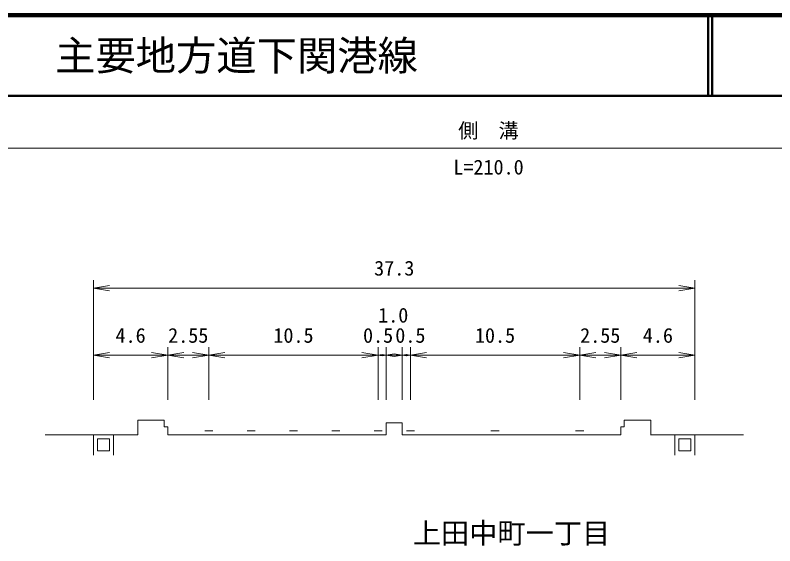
# Model space of a CAD drawing. Units: millimetres at full size, sheet at 1:1000, with parts at other scales. Extents: x 40000 to 680000, y 20000 to 380000.
# Drawn here: x 211788 to 306000, y 314253 to 380000 of the extents above; entities that cross this region are included whole.
import ezdxf
from ezdxf.enums import TextEntityAlignment as Align

# ---------------------------------------------------------------- set-up
doc = ezdxf.new("R2010")
doc.units = ezdxf.units.MM
doc.header["$LTSCALE"] = 1000
doc.layers.add('M-BMK-HTXT', color=7, linetype='Continuous')
doc.layers.add('M-TTL-TXT', color=7, linetype='Continuous')
for name, color, linetype, lineweight in [('M-STR-HTXT', 7, 'Continuous', 13), ('M-TTL', 2, 'Continuous', 140), ('M-TTL-LINE', 7, 'Continuous', 50), ('M-WORK', 1, 'Continuous', 13)]:
    doc.layers.add(name, color=color, linetype=linetype, lineweight=lineweight)
doc.styles.add('ＭＳ ゴシック', font='')
doc.styles.get('ＭＳ ゴシック').set_extended_font_data('MS Gothic')

# ---------------------------------------------------------------- blocks, each defined once
blk = doc.blocks.new('open_arrow')
at = {"color": 0, "linetype": 'Continuous', "lineweight": -2}
blk.add_lwpolyline([(7.5, 1.25), (0, 0), (7.5, -1.25)], dxfattribs=at)

msp = doc.modelspace()

# ---------------------------------------------------------------- linework, layer by layer
at = {"layer": 'M-STR-HTXT'}
for p, q in [((167214, 363536), (373768, 363536)), ((221500, 332327), (221500, 347187)), ((296100, 332327), (296100, 347187)), ((221500, 346187), (296100, 346187)), ((230700, 332327), (230700, 338860)), ((235800, 332327), (235800, 338860)), ((256800, 332327), (256800, 338860)), ((257800, 332327), (257800, 338860)), ((259800, 332327), (259800, 338860)), ((260800, 332327), (260800, 338860)), ((281800, 332327), (281800, 338860)), ((286900, 332327), (286900, 338860)), ((221500, 337860), (230700, 337860)), ((230700, 337860), (235800, 337860)), ((235800, 337860), (256800, 337860)), ((256800, 337860), (257800, 337860)), ((257800, 337860), (259800, 337860)), ((259800, 337860), (260800, 337860)), ((260800, 337860), (281800, 337860)), ((281800, 337860), (286900, 337860)), ((286900, 337860), (296100, 337860))]:
    msp.add_line(p, q, dxfattribs=at)
at = {"layer": 'M-TTL'}
msp.add_line((680000, 380000), (40000, 380000), dxfattribs=at)
at = {"layer": 'M-TTL-LINE'}
for p, q in [((297750, 380000), (297750, 370000)), ((298250, 380000), (298250, 370000)), ((40000, 370000), (680000, 370000))]:
    msp.add_line(p, q, dxfattribs=at)
at = {"layer": 'M-WORK'}
for p, q in [((230282, 329834), (226988, 329834)), ((226988, 329834), (226988, 328000)), ((230282, 329000), (230282, 329834)), ((287318, 329000), (287318, 329834)), ((287318, 329834), (290612, 329834)), ((290612, 329834), (290612, 328000)), ((230700, 329000), (230282, 329000)), ((230700, 328000), (230700, 329000)), ((257800, 328000), (257800, 329500)), ((257800, 329500), (259800, 329500)), ((259800, 329500), (259800, 328000)), ((286900, 328000), (286900, 329000)), ((286900, 329000), (287318, 329000)), ((221500, 328000), (215500, 328000)), ((227000, 328000), (221500, 328000)), ((221500, 328000), (221500, 325500)), ((224000, 328000), (224000, 325500)), ((230700, 328000), (235800, 328000)), ((235300, 328500), (236300, 328500)), ((235800, 328000), (257800, 328000)), ((240550, 328500), (241550, 328500)), ((245800, 328500), (246800, 328500)), ((251050, 328500), (252050, 328500)), ((256300, 328500), (257300, 328500)), ((259800, 328000), (260800, 328000)), ((286900, 328000), (259800, 328000)), ((260300, 328500), (261300, 328500)), ((270800, 328500), (271800, 328500)), ((281300, 328500), (282300, 328500)), ((290600, 328000), (296100, 328000)), ((293600, 328000), (293600, 325500)), ((296100, 328000), (296100, 325500)), ((296100, 328000), (302100, 328000)), ((222000, 327500), (223500, 327500)), ((222000, 326000), (222000, 327500)), ((223500, 327500), (223500, 326000)), ((295600, 327500), (294100, 327500)), ((294100, 327500), (294100, 326000)), ((295600, 326000), (295600, 327500)), ((223500, 326000), (222000, 326000)), ((294100, 326000), (295600, 326000))]:
    msp.add_line(p, q, dxfattribs=at)

# ---------------------------------------------------------------- block references
at = {"layer": 'M-STR-HTXT'}
for p, xscale, yscale in [((221500, 346187), 267, 267), ((221500, 337860), 267, 267), ((230700, 337860), 267, 267), ((235800, 337860), 267, 267), ((256800, 337860), 66.7, 66.7), ((257800, 337860), 133, 133), ((259800, 337860), 66.7, 66.7), ((260800, 337860), 267, 267), ((281800, 337860), 267, 267), ((286900, 337860), 267, 267)]:
    msp.add_blockref('open_arrow', p, dxfattribs=dict(at, xscale=xscale, yscale=yscale))
at = {"layer": 'M-STR-HTXT', "rotation": 180}
for p, xscale, yscale in [((296100, 346187), 267, 267), ((230700, 337860), 267, 267), ((235800, 337860), 267, 267), ((256800, 337860), 267, 267), ((257800, 337860), 66.7, 66.7), ((259800, 337860), 133, 133), ((260800, 337860), 66.7, 66.7), ((281800, 337860), 267, 267), ((286900, 337860), 267, 267), ((296100, 337860), 267, 267)]:
    msp.add_blockref('open_arrow', p, dxfattribs=dict(at, xscale=xscale, yscale=yscale))

# ---------------------------------------------------------------- texts
at = {"layer": 'M-BMK-HTXT', "style": 'ＭＳ ゴシック'}
msp.add_text('上田中町一丁目', height=2566, dxfattribs=at).set_placement((273347, 315816), align=Align.MIDDLE_CENTER)
at = {"layer": 'M-STR-HTXT', "style": 'ＭＳ ゴシック'}
msp.add_text('側\u3000溝', height=1833, dxfattribs=at).set_placement((270484, 365705), align=Align.MIDDLE_CENTER)
for s, p in [('L=210.0', (270491, 359711)), ('37.3', (258800, 347187)), ('1.0', (258675, 341360)), ('4.6', (226100, 338860)), ('2.55', (233250, 338860)), ('10.5', (246300, 338860)), ('0.5', (256800, 338860)), ('0.5', (260800, 338860)), ('10.5', (271300, 338860)), ('2.55', (284350, 338860)), ('4.6', (291500, 338860))]:
    msp.add_text(s, height=1833, dxfattribs=at).set_placement(p, align=Align.BOTTOM_CENTER)
at = {"layer": 'M-TTL-TXT', "style": 'ＭＳ ゴシック'}
msp.add_text('主要地方道下関港線', height=3666, dxfattribs=at).set_placement((216734, 375000), align=Align.MIDDLE_LEFT)

doc.saveas('drawing.dxf')
